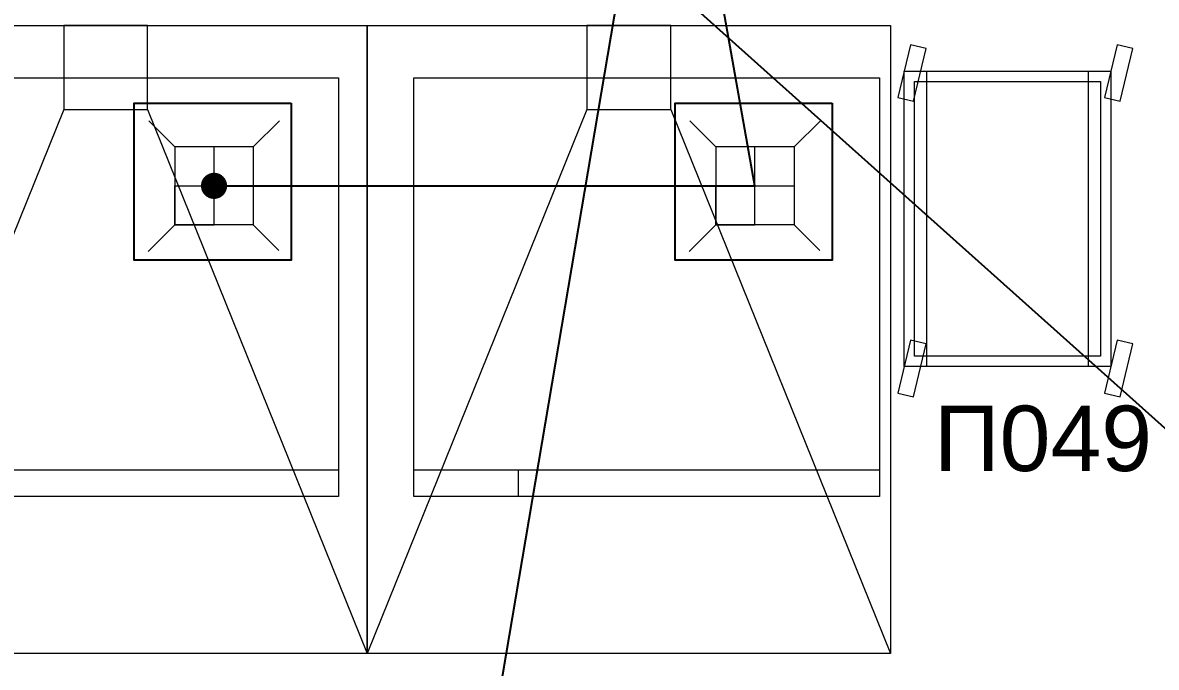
# Model space of a CAD drawing. Header units: millimetres. Extents: x -241391 to 8718866, y 0 to 143518.
# Drawn here: x -214744 to -212577, y 114434 to 115666 of the extents above; entities that cross this region are included whole.
import ezdxf
from ezdxf import colors
from ezdxf.entities.mleader import LeaderData, LeaderLine
from ezdxf.math import Vec2, Vec3

# ---------------------------------------------------------------- set-up
doc = ezdxf.new("R2010")
doc.units = ezdxf.units.MM
doc.header["$MEASUREMENT"] = 0
doc.layers.get('0').update_dxf_attribs({"color": 250, "lineweight": 9})
for name, color, linetype in [('ТХ_ВК_оборуд.ТХ', 5, 'Continuous'), ('ТХ_ВК_трапы', 5, 'Continuous'), ('ТХ_пищеблок_позиции', 5, 'Continuous')]:
    doc.layers.add(name, color=color, linetype=linetype)
doc.layers.add('ТХ_пищеблок', color=30, linetype='Continuous', lineweight=20)
doc.layers.add('ТХ_привязка ТХ', color=7, linetype='Continuous', true_color=0x163d5c)
doc.styles.add('Standart Arial', font='arial.ttf', dxfattribs={"width": 0.7, "height": 250})

# ---------------------------------------------------------------- blocks, each defined once
blk = doc.blocks.new('_Dot')
at = {"color": 0, "linetype": 'ByBlock', "lineweight": -2}
blk.add_line((-0.5, 0), (-1, 0), dxfattribs=at)
at = {"color": 0, "linetype": 'ByBlock', "const_width": 0.5}
blk.add_lwpolyline([(-0.25, 0, 1), (0.25, 0, 1)], format="xyb", close=True, dxfattribs=at)
blk = doc.blocks.new('Трап ТХ')
at = {"layer": 'ТХ_ВК_трапы', "color": 5, "lineweight": 0}
for p, q in [((305243.2, -196674.3), (305292.9, -196724.5)), ((305491.2, -196675.5), (305442.2, -196724.5)), ((305292.9, -196724.5), (305292.9, -196874.5)), ((305292.9, -196724.5), (305442.2, -196724.5)), ((305367.6, -196874.5), (305367.6, -196724.5)), ((305442.2, -196724.5), (305442.2, -196874.5)), ((305442.2, -196799.5), (305292.9, -196799.5)), ((305442.2, -196874.5), (305442.2, -196799.5)), ((305243.2, -196924.3), (305292.9, -196874.5)), ((305292.9, -196874.5), (305442.2, -196874.5)), ((305442.2, -196874.5), (305367.6, -196874.5)), ((305493.2, -196925.5), (305442.2, -196874.5))]:
    blk.add_line(p, q, dxfattribs=at)

msp = doc.modelspace()

# ---------------------------------------------------------------- linework, layer by layer
at = {"layer": 'ТХ_ВК_оборуд.ТХ', "elevation": 171.1}
for points in [[(-214231.1, 115512.3), (-214231.1, 115212.3), (-214531.1, 115212.3), (-214531.1, 115512.3)], [(-214231.1, 115512.3), (-214231.1, 115212.3), (-214531.1, 115212.3), (-214531.1, 115512.3)], [(-213197.2, 115512.3), (-213197.2, 115212.3), (-213497.2, 115212.3), (-213497.2, 115512.3)], [(-213197.2, 115512.3), (-213197.2, 115212.3), (-213497.2, 115212.3), (-213497.2, 115512.3)]]:
    msp.add_lwpolyline(points, close=True, dxfattribs=at)
at = {"layer": 'ТХ_пищеблок'}
for p, q in [((-214665.7, 115500.5), (-215085.7, 114460.5)), ((-214505.7, 115500.5), (-214085.7, 114460.5)), ((-213665.7, 115500.5), (-214085.7, 114460.5)), ((-213505.7, 115500.5), (-213085.7, 114460.5))]:
    msp.add_line(p, q, dxfattribs=at)
at = {"layer": 'ТХ_пищеблок', "lineweight": 9, "elevation": 0}
for points in [[(-214085.7, 114460.5), (-215085.7, 114460.5), (-215085.7, 115660.5), (-214085.7, 115660.5)], [(-213085.7, 114460.5), (-214085.7, 114460.5), (-214085.7, 115660.5), (-213085.7, 115660.5)]]:
    msp.add_lwpolyline(points, close=True, dxfattribs=at)
at = {"layer": 'ТХ_пищеблок'}
for points, elevation in [([(-214505.7, 115660.5), (-214665.7, 115660.5), (-214665.7, 115500.5), (-214505.7, 115500.5)], 0), ([(-213505.7, 115660.5), (-213665.7, 115660.5), (-213665.7, 115500.5), (-213505.7, 115500.5)], 0), ([(-213071.5, 115523.3), (-213041.6, 115516.2), (-213017.6, 115617), (-213047.5, 115624.1)], -11.1), ([(-212676.5, 115523.3), (-212646.6, 115516.2), (-212622.6, 115617), (-212652.5, 115624.1)], -11.1), ([(-215030.7, 114760.5), (-215030.7, 115560.5), (-214140.7, 115560.5), (-214140.7, 114760.5)], 0), ([(-213996.8, 114760.5), (-213996.8, 115560.5), (-213106.8, 115560.5), (-213106.8, 114760.5)], 0), ([(-212664.5, 115008.7), (-213059.5, 115008.7), (-213059.5, 115573.7), (-212664.5, 115573.7)], -11.1), ([(-213016.9, 115008.7), (-213059.5, 115008.7), (-213059.5, 115573.7), (-213016.9, 115573.7)], -11.1), ([(-212684.5, 115028.7), (-213039.5, 115028.7), (-213039.5, 115553.7), (-212684.5, 115553.7)], -11.1), ([(-212664.5, 115008.7), (-212707.1, 115008.7), (-212707.1, 115573.7), (-212664.5, 115573.7)], -11.1), ([(-213071.5, 114958.3), (-213041.6, 114951.2), (-213017.6, 115052), (-213047.5, 115059.1)], -11.1), ([(-212676.5, 114958.3), (-212646.6, 114951.2), (-212622.6, 115052), (-212652.5, 115059.1)], -11.1)]:
    msp.add_lwpolyline(points, close=True, dxfattribs=dict(at, elevation=elevation))
at = {"layer": 'ТХ_пищеблок', "elevation": 0}
for points in [[(-214140.7, 114810.5), (-215030.7, 114810.5)], [(-213106.8, 114810.5), (-213996.8, 114810.5)], [(-213796.8, 114760.5), (-213796.8, 114810.5)]]:
    msp.add_lwpolyline(points, dxfattribs=at)

# ---------------------------------------------------------------- block references
at = {"layer": 'ТХ_ВК_оборуд.ТХ', "rotation": 270}
for p in [(-17579, 420721.9, 171.1), (-16545.1, 420721.9, 171.1)]:
    msp.add_blockref('Трап ТХ', p, dxfattribs=at)

# ---------------------------------------------------------------- texts
at = {"layer": 'ТХ_пищеблок_позиции', "style": 'Standart Arial'}
msp.add_text('П049', height=125, dxfattribs=at).set_placement((-213002.5, 114809.1, -10.5))

# ---------------------------------------------------------------- leaders
at = {"layer": 'ТХ_привязка ТХ', "lineweight": 20}
ml = msp.add_multileader_mtext('Standard', dxfattribs=at)
ml.set_content('Сливные лотки с трапами со съемной решеткой из нерж.  стали, 300х300 мм, размер ячейки 33х33 мм', color=256, style='Standart Arial')
ml.set_leader_properties()
ml.set_arrow_properties(name='DOT')
ml.build(insert=Vec2(0, 0))
ml.multileader.update_dxf_attribs({"text_left_attachment_type": 6, "text_right_attachment_type": 6, "dogleg_length": 50, "arrow_head_size": 50})
ctx = ml.context
ctx.base_point, ctx.char_height, ctx.arrow_head_size, ctx.landing_gap_size, ctx.plane_origin = Vec3(-218672.8, 125138.1, 0), 200, 50, 0, Vec3(-194739.9, 112516.8, 0)
ctx.left_attachment, ctx.right_attachment = 6, 6
notes = []
notes.append((ctx, [(0, (1, 1, 0), (-215092.9, 125138.1, 0), (-1, 0), 50, [(1, [(-214378.5, 115354.3, 0), (-213344.6, 115354.3, 0)], 0, [])])]))
ctx.mtext.insert, ctx.mtext.width, ctx.mtext.flow_direction = Vec3(-218672.8, 125393.6, 0), 3771.54, 5
ml = msp.add_multileader_mtext('Standard', dxfattribs=at)
ml.set_content('Водонагреватель накопительный, 100л\\PДиам.резьбы патрубков подключения х/г воды G1/2', color=256, style='Standart Arial')
ml.set_leader_properties()
ml.set_arrow_properties(name='DOT')
ml.build(insert=Vec2(0, 0))
ml.multileader.update_dxf_attribs({"text_left_attachment_type": 6, "text_right_attachment_type": 6, "dogleg_length": 50, "arrow_head_size": 50})
ctx = ml.context
ctx.base_point, ctx.char_height, ctx.arrow_head_size, ctx.landing_gap_size, ctx.plane_origin = Vec3(-196472.8, 100542, 65.9), 200, 50, 0, Vec3(-146079.8, 162233.8, 65.9)
ctx.left_attachment, ctx.right_attachment = 6, 6
notes.append((ctx, [(1, (1, 1, 0), (-196522.8, 100542, 65.9), (1, 0), 50, [(5, [(-206820.3, 100520.7, 65.9), (-205890.3, 104677.4, 65.9), (-210225.6, 101364.6, 65.9), (-207755.1, 109412.9, 65.9), (-212975.1, 109571, 65.9), (-215109.5, 106862.3, 65.9), (-213590.6, 115812.1, 65.9)], 0, [])])]))
ctx.mtext.insert, ctx.mtext.width, ctx.mtext.defined_height, ctx.mtext.flow_direction = Vec3(-196472.8, 100800.8, 65.9), 5613.825, 206.6, 5
for ctx, leaders in notes:
    for number, flags, end, landing, length, lines in leaders:
        leader = LeaderData()
        leader.index, (leader.has_last_leader_line, leader.has_dogleg_vector, leader.attachment_direction) = number, flags
        leader.last_leader_point, leader.dogleg_vector, leader.dogleg_length = Vec3(end), Vec3(landing), length
        for number, points, colour, breaks in lines:
            line = LeaderLine()
            line.index, line.vertices, line.color, line.breaks = number, Vec3.list(points), colors.encode_raw_color(colour), breaks
            leader.lines.append(line)
        ctx.leaders.append(leader)

doc.saveas('drawing.dxf')
